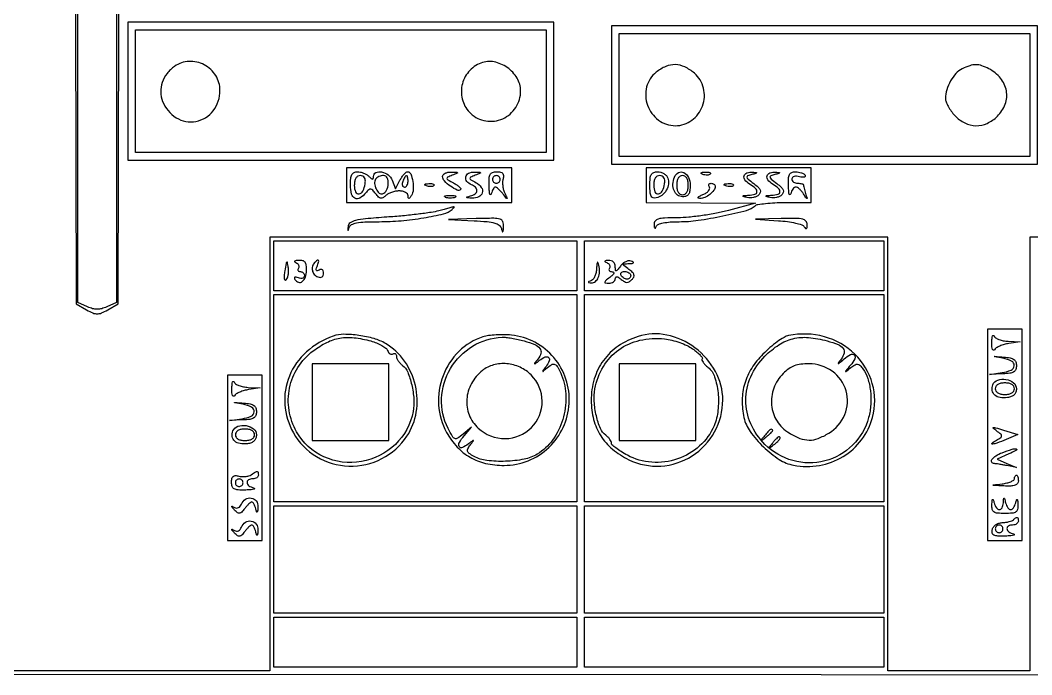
# Model space of a CAD drawing. Extents: x 4 to 1603, y 7 to 792.
# Drawn here: x 1128 to 1391.5, y 7 to 177.5 of the extents above; entities that cross this region are included whole.
import ezdxf

# ---------------------------------------------------------------- set-up
doc = ezdxf.new("R2010")
doc.units = 0

msp = doc.modelspace()

# ---------------------------------------------------------------- linework, layer by layer
for points in [[(4.463028, 790.750623, 0.090794), (4.267848, 789.688086, 0.000004), (4.202933, 675.011121, 0.000189), (4.180203, 548.51456, 0.000114), (4.244173, 398.5), (4.5, 7.5), (803.751263, 7.249377), (1603.002525, 6.998755), (1602.751263, 399.249377), (1602.5, 791.5), (803.718854, 791.750623, 0.000059), (387.797189, 791.831666, 0.000332), (164.795027, 791.700628, 0.000012), (5.544081, 791.497643, 0.311183)], [(1143.030811, 327.057571, 0.121317), (1142.514432, 325.034778, 0.00038), (1142.308728, 298.413802, 0.001734), (1142.189141, 264.237823, 0.000582), (1142.245627, 214.345878), (1142.5, 103.576614), (1145.25, 102.038307, 0.026048), (1146.895539, 101.227252, 0.101813), (1148, 101, 0.101813), (1149.104461, 101.227252, 0.026048), (1150.75, 102.038307), (1153.5, 103.576614), (1153.754373, 214.345878, 0.000582), (1153.810859, 264.237823, 0.001734), (1153.691272, 298.413802, 0.00038), (1153.485568, 325.034778, 0.121317), (1152.969189, 327.057571, 0.088697), (1152.256859, 327.959786, 0.088456), (1151.2754, 328.560289, 0.066032), (1149.907981, 328.89602, 0.027228), (1148, 329, 0.027228), (1146.092019, 328.89602, 0.066032), (1144.7246, 328.560289, 0.088456), (1143.743141, 327.959786, 0.088697)], [(1152.393011, 326.418213, -0.090413), (1152.641898, 325.096104, -0.000079), (1152.821697, 292.859428, -0.00084), (1152.956304, 256.853061, -0.000515), (1153, 214.396774), (1153, 103.957122), (1150.5, 102.818046, -0.039924), (1149.172875, 102.337032, -0.067079), (1148, 102.17897, -0.067079), (1146.827125, 102.337032, -0.039924), (1145.5, 102.818046), (1143, 103.957122), (1143, 214.396774, -0.000515), (1143.043696, 256.853061, -0.00084), (1143.178303, 292.859428, -0.000079), (1143.358102, 325.096104, -0.090413), (1143.606989, 326.418213, -0.134399), (1144.114298, 327.108757, -0.081273), (1145.006893, 327.60547, -0.058654), (1146.295495, 327.905072, -0.027825), (1148, 328, -0.027825), (1149.704505, 327.905072, -0.058654), (1150.993107, 327.60547, -0.081273), (1151.885702, 327.108757, -0.134399)], [(1168.186882, 165.451178, 0.071237), (1166.205607, 163.557844, 0.084185), (1164.969189, 161.283173, 0.087789), (1164.583025, 158.808243, 0.085954), (1165.064065, 156.331495, 0.164701), (1168.577235, 152.073042, 0.187569), (1173.749226, 151.112093, 0.186345), (1178.236692, 153.898003, 0.16311), (1180, 159.159464, 0.139202), (1178.897059, 163.044366, 0.132812), (1175.902198, 165.853827, 0.134649), (1171.934156, 166.748249, 0.144617)], [(1248, 166.31136, 0.127227), (1244.777646, 164.022546, 0.125263), (1243.045881, 160.445513, 0.126091), (1243.24046, 156.494635, 0.129858), (1245.314451, 153.174314, 0.150156), (1249.263998, 151.236643, 0.146486), (1253.663421, 151.824719, 0.1442), (1257.064339, 154.74916, 0.144534), (1258.333333, 159.047415, 0.13535), (1257.414665, 162.378924, 0.105376), (1254.848069, 165.144451, 0.106174), (1251.395131, 166.609035, 0.139419)], [(1293.634859, 163.92742, 0.166468), (1291.150555, 160.088582, 0.148443), (1291.390107, 155.32779, 0.146707), (1294.244856, 151.464157, 0.162179), (1298.640137, 150, 0.159739), (1302.932346, 151.407173, 0.148108), (1305.716207, 155.121971, 0.147193), (1305.980591, 159.775658, 0.157507), (1303.610903, 163.658264, 0.065326), (1301.111232, 165.295608, 0.106009), (1298.653252, 165.892437, 0.10681), (1296.179845, 165.427417, 0.067067)], [(1373.364082, 164.83041, 0.09575), (1371.74584, 163.620891, 0.056096), (1370.323881, 161.653956, 0.05465), (1369.333956, 159.342817, 0.074008), (1369, 157.09897, 0.094202), (1369.166393, 156.223636, 0.031931), (1369.720349, 155.04556, 0.030434), (1370.51377, 153.791851, 0.030592), (1371.452251, 152.646023, 0.090552), (1374.033145, 150.713277, 0.111687), (1376.946328, 150.001263, 0.111461), (1379.886853, 150.611885, 0.089902), (1382.545455, 152.454545, 0.108118), (1384.577013, 155.624061, 0.133985), (1384.884655, 159.102315, 0.12942), (1383.376289, 162.343428, 0.097413), (1380.315741, 164.836657, 0.041546), (1378.495458, 165.61991, 0.081228), (1376.941042, 165.872676, 0.077564), (1375.340126, 165.621351, 0.035114)], [(1218.8, 136.8, 0.018208), (1219.421376, 136.222304, 0.180052), (1219.75, 136.1, 0.354955), (1219.943785, 136.257401, 0.051663), (1220, 136.8, -0.291837), (1220.634047, 137.793785, -0.16126), (1222.119896, 137.965755, -0.11127), (1223.847946, 137.181236, -0.143138), (1224.883072, 135.787049), (1225.701696, 133.574097), (1226.886032, 135.787049, -0.027686), (1227.40168, 136.63425, -0.035221), (1227.971639, 137.349946, -0.037912), (1228.514703, 137.857968, -0.170701), (1228.918607, 138, -0.31458), (1229.717002, 137.442512, -0.050033), (1230.219158, 135.489747, -0.049667), (1230.33405, 133.301803, -0.130318), (1229.864283, 131.814646, -0.014819), (1229.434473, 131.179296, -0.221097), (1229.206593, 131.051472, -0.398344), (1229.056536, 131.173354, -0.029567), (1229.015313, 131.75, 0.17702), (1228.834268, 132.227133, 0.09092), (1228.328873, 132.632812, 0.071603), (1227.581104, 132.907535, 0.052328), (1226.7, 133, 0.047152), (1225.726403, 132.907982, 0.037159), (1224.70335, 132.632812, 0.038314), (1223.78403, 132.229279, 0.072201), (1223.132679, 131.75, -0.058011), (1222.430439, 131.202026, -0.187959), (1221.858632, 131.100836, -0.151433), (1221.287634, 131.410562, -0.034246), (1220.564328, 132.26109, 0.024902), (1219.783658, 133.214589, 0.186469), (1219.271182, 133.472487, 0.21358), (1218.75957, 133.301065, 0.033495), (1218.009204, 132.51109, -0.078183), (1216.467178, 131.153097, -0.262408), (1215.171538, 131.084711, -0.220939), (1214.277886, 132.200282, -0.060198), (1214, 134.5, -0.023397), (1214.081861, 136.248471, -0.09565), (1214.378571, 137.263889, -0.163899), (1214.934291, 137.803698, -0.111956), (1215.8, 138, -0.056383), (1216.577103, 137.91209, -0.038823), (1217.42375, 137.6475, -0.039117), (1218.209158, 137.259641, -0.062206)], [(1240.522304, 137.086758, 0.015245), (1239.307484, 136.568917, 0.337718), (1239.13883, 136.249638, 0.224034), (1239.384144, 135.895784, 0.008105), (1240.857951, 135.076023, -0.023884), (1241.710095, 134.566199, -0.042697), (1242.34832, 134.058212, -0.059057), (1242.711549, 133.622762, -0.35448), (1242.683025, 133.349692, -0.319254), (1241.778176, 133.19684, -0.044027), (1240.043587, 134.233549, -0.044178), (1238.455503, 135.612416, -0.194265), (1238, 136.740547, -0.17647), (1238.173024, 137.215514, -0.096777), (1238.660938, 137.609389, -0.075443), (1239.389188, 137.863399, -0.05411), (1240.25, 137.929715, -0.003187), (1241.71541, 137.874586, -0.313276), (1241.872177, 137.755123, -0.39234), (1241.798446, 137.596587, -0.003813)], [(1246.522304, 137.086758, 0.012879), (1245.27828, 136.563409, 0.324684), (1245.105183, 136.26034, 0.238952), (1245.322431, 135.927346, 0.008057), (1246.735066, 135.141788, -0.118043), (1248.089132, 133.938774, -0.222122), (1248.334603, 132.527869, -0.22448), (1247.410788, 131.445498, -0.119744), (1245.643011, 131.116001, -0.004734), (1244.490571, 131.189333, -0.228049), (1244.294969, 131.301702, -0.509086), (1244.342743, 131.436391, -0.008138), (1245.25, 131.689326, 0.089423), (1246.464529, 132.252199, 0.222011), (1246.941151, 133.081734, 0.231325), (1246.603376, 133.952386, 0.0952), (1245.5, 134.638374, -0.13113), (1244.314096, 135.497923, -0.230688), (1244.044741, 136.651428, -0.222982), (1244.788779, 137.604528, -0.125759), (1246.25, 137.929715, -0.003187), (1247.71541, 137.874586, -0.313276), (1247.872177, 137.755123, -0.39234), (1247.798446, 137.596587, -0.003813)], [(1253.747393, 136.142033, 0.058653), (1253.62894, 135.292909, 0.035123), (1253.678681, 134.274059, 0.034757), (1253.873554, 133.252452, 0.050213), (1254.195763, 132.392033, -0.001298), (1254.815963, 131.127742, -0.465501), (1254.778288, 131.042895, -0.299687), (1254.662808, 131.078713, -0.001057), (1253.704758, 132.25, 0.018028), (1253.117557, 132.920143, 0.023584), (1252.53179, 133.485938, 0.022235), (1252.013984, 133.901623, 0.159321), (1251.713082, 134, 0.218244), (1251.464566, 133.886101, 0.045526), (1251.1787, 133.485938, 0.040002), (1250.905854, 132.920178, 0.028454), (1250.689326, 132.25, -0.225051), (1250.508506, 132.034597, -0.459031), (1250.332266, 132.115625, -0.050275), (1250.189408, 132.906485, -0.01183), (1250.116001, 134.25, -0.018291), (1250.127625, 136.305626, -0.112434), (1250.404386, 137.32078, -0.195691), (1251.015114, 137.829174, -0.07708), (1252.116631, 138, -0.048202), (1253.105214, 137.904474, -0.165941), (1253.656078, 137.587939, -0.18436), (1253.865008, 137.025611, -0.061801)], [(1291, 134.5), (1291, 130), (1305.25, 129.909733), (1319.5, 129.819467), (1312.5, 127.932571, -0.018074), (1309.364629, 127.207853, -0.011966), (1305.720313, 126.593243, -0.012051), (1302.146113, 126.165731, -0.022827), (1299.25, 126.022838, 0.008568), (1295.801361, 125.951131, 0.06053), (1294.148987, 125.686443, 0.162204), (1293.356417, 125.142637, 0.174982), (1293.078947, 124.25, 0.021021), (1293.137165, 123.583427, 0.185333), (1293.275306, 123.327933, 0.449116), (1293.45138, 123.351958, 0.051902), (1293.662281, 123.75, -0.204318), (1294.195737, 124.282159, -0.043664), (1295.47649, 124.669688, -0.034655), (1297.29291, 124.9206, -0.016998), (1299.627818, 125, 0.035933), (1304.547278, 125.354004, 0.01553), (1311.019539, 126.496552, 0.011174), (1317.215579, 127.935129, 0.122239), (1319.45, 129.137736, -0.14469), (1320.152082, 129.476566, -0.012863), (1322.118438, 129.74671, -0.015945), (1324.526194, 129.937116, -0.011758), (1327.2, 130), (1334, 130), (1334, 134.5), (1334, 139), (1312.5, 139), (1291, 139)], [(1296.690532, 136.364077, -0.129123), (1296.861413, 134.810948, -0.096284), (1296.285441, 133.178638, -0.094373), (1295.125498, 131.854469, -0.117764), (1293.642817, 131.176676, -0.128787), (1292.853539, 131.225545, -0.198749), (1292.342315, 131.6653, -0.09759), (1292.070776, 132.633405, -0.019726), (1292, 134.426676, -0.021503), (1292.081019, 136.309711, -0.10815), (1292.392122, 137.310235, -0.180047), (1293.003766, 137.822906, -0.085537), (1294.031385, 138, -0.073827), (1294.854875, 137.877742, -0.064276), (1295.650456, 137.519448, -0.066864), (1296.298983, 136.989565, -0.096752)], [(1302.5, 134.486305, -0.031034), (1302.407535, 132.997993, -0.116231), (1302.083715, 132.125862, -0.165281), (1301.478851, 131.660044, -0.082349), (1300.513695, 131.5, -0.160395), (1299.202722, 131.931653, -0.137362), (1298.306089, 133.083099, -0.109977), (1298.018262, 134.764596, -0.079382), (1298.412402, 136.63232, -0.18187), (1299.45519, 137.806466, -0.246897), (1300.848062, 137.807387, -0.167283), (1302.062021, 136.519473, -0.106487)], [(1307.729167, 137.395833, -0.126455), (1307.402231, 137.202593, -0.060344), (1306.916927, 137.123424, -0.05415), (1306.359369, 137.160852, -0.051402), (1305.8125, 137.316886, -0.054073), (1305.395823, 137.538436, -0.470617), (1305.37858, 137.720685, -0.168741), (1305.670344, 137.862007, -0.018894), (1306.416667, 137.921053, -0.028489), (1307.112848, 137.910055, -0.077125), (1307.592839, 137.799335, -0.208169), (1307.77538, 137.614691, -0.296942)], [(1318.567956, 137.275616, 0.028482), (1317.474841, 136.92969, 0.370349), (1317.286225, 136.582774, 0.171647), (1317.576302, 136.111096, 0.008095), (1319.067956, 134.945609, -0.025797), (1320.200982, 133.993886, -0.103665), (1320.719241, 133.258609, -0.18138), (1320.750826, 132.608193, -0.118886), (1320.35622, 131.960212, -0.087253), (1319.781787, 131.556095, -0.054876), (1319.00316, 131.289945, -0.053065), (1318.151107, 131.192652, -0.064988), (1317.35622, 131.290218, -0.006188), (1316.334524, 131.566722, -0.507872), (1316.285681, 131.698775, -0.233825), (1316.475171, 131.808739, -0.003728), (1317.75, 131.883999, 0.052637), (1319.387481, 132.142693, 0.319345), (1319.9042, 132.767855, 0.239417), (1319.537689, 133.64083, 0.036283), (1317.961197, 134.79216, -0.086908), (1316.771336, 135.86048, -0.237686), (1316.554109, 136.937197, -0.253785), (1317.285932, 137.699945, -0.094657), (1318.809017, 137.883999, -0.007873), (1319.701117, 137.808671, -0.497962), (1319.771914, 137.69236, -0.235501), (1319.61711, 137.553553, -0.004714)], [(1324.567956, 137.275616, 0.028482), (1323.474841, 136.92969, 0.370349), (1323.286225, 136.582774, 0.171647), (1323.576302, 136.111096, 0.008095), (1325.067956, 134.945609, -0.025797), (1326.200982, 133.993886, -0.103665), (1326.719241, 133.258609, -0.18138), (1326.750826, 132.608193, -0.118886), (1326.35622, 131.960212, -0.087253), (1325.781787, 131.556095, -0.054876), (1325.00316, 131.289945, -0.053065), (1324.151107, 131.192652, -0.064988), (1323.35622, 131.290218, -0.006188), (1322.334524, 131.566722, -0.507872), (1322.285681, 131.698775, -0.233825), (1322.475171, 131.808739, -0.003728), (1323.75, 131.883999, 0.052637), (1325.387481, 132.142693, 0.319345), (1325.9042, 132.767855, 0.239417), (1325.537689, 133.64083, 0.036283), (1323.961197, 134.79216, -0.086908), (1322.771336, 135.86048, -0.237686), (1322.554109, 136.937197, -0.253785), (1323.285932, 137.699945, -0.094657), (1324.809017, 137.883999, -0.007873), (1325.701117, 137.808671, -0.497962), (1325.771914, 137.69236, -0.235501), (1325.61711, 137.553553, -0.004714)], [(1332.442363, 137.093259, -0.236417), (1332.46851, 136.80112, -0.238295), (1332.250238, 136.606613, -0.095442), (1331.733252, 136.570513, -0.033809), (1331.00138, 136.70989, 0.049732), (1330.226056, 136.832146, 0.086512), (1329.580908, 136.757246, 0.126766), (1329.158852, 136.504046, 0.197055), (1329, 136.116631, 0.133328), (1329.115603, 135.69081, 0.100509), (1329.440625, 135.32801, 0.087528), (1329.926814, 135.083904, 0.072803), (1330.5, 135, -0.026361), (1331.074781, 134.969675, -0.041645), (1331.559375, 134.87715, -0.050709), (1331.901459, 134.743194, -0.281131), (1332, 134.581787, 0.056474), (1332.029061, 134.325314, 0.006189), (1332.169055, 133.748337, 0.007503), (1332.355126, 133.063826, 0.005997), (1332.575505, 132.331787, -0.001881), (1332.950484, 131.122366, -0.458615), (1332.896274, 131.036492, -0.293301), (1332.77613, 131.090563, -0.001472), (1332.025815, 132.25, 0.032659), (1331.530571, 132.919752, 0.037643), (1330.973531, 133.485938, 0.040947), (1330.437234, 133.882277, 0.139544), (1330.023634, 134, 0.166414), (1329.654454, 133.873627, 0.06503), (1329.269924, 133.485938, 0.05489), (1328.929098, 132.919615, 0.044148), (1328.689326, 132.25, -0.225051), (1328.508506, 132.034597, -0.459031), (1328.332266, 132.115625, -0.050275), (1328.189408, 132.906485, -0.01183), (1328.116001, 134.25, -0.018866), (1328.129551, 136.241225, -0.102453), (1328.393878, 137.281938, -0.1867), (1328.964834, 137.812482, -0.09518), (1329.940983, 138, -0.042704), (1330.725046, 137.932913, -0.044292), (1331.476419, 137.733645, -0.048436), (1332.089972, 137.441371, -0.119531)], [(1215, 134.416667, 0.099758), (1215.334996, 132.754328, 0.341983), (1216.233119, 132.247168, 0.246964), (1217.245613, 132.984177, 0.077969), (1217.819551, 134.828328, 0.049589), (1217.864321, 135.780163, 0.118091), (1217.665008, 136.454992, 0.155126), (1217.227121, 136.855398, 0.108654), (1216.569551, 137, 0.129929), (1215.900993, 136.823287, 0.12769), (1215.401892, 136.338523, 0.093042), (1215.097716, 135.531429, 0.043744)], [(1220.555773, 136.090242, 0.161174), (1220.27938, 134.930582, 0.090259), (1220.663919, 133.51729, 0.103579), (1221.465489, 132.467479, 0.26335), (1222.373207, 132.286064, 0.202284), (1223.392491, 133.174521, 0.100478), (1223.831782, 134.863859, 0.118987), (1223.547171, 136.403925, 0.296016), (1222.628568, 137, 0.054298), (1222.009061, 136.932525, 0.049192), (1221.396589, 136.732759, 0.052348), (1220.880987, 136.438783, 0.098929)], [(1227.638374, 135.5, 0.055937), (1227.488865, 134.925634, 0.100118), (1227.516384, 134.440625, 0.147206), (1227.710807, 134.122486, 0.184534), (1228.031385, 134, 0.152681), (1228.400789, 134.115494, 0.098158), (1228.715469, 134.440625, 0.08088), (1228.92777, 134.926468, 0.062722), (1229, 135.5, 0.024748), (1228.971531, 136.074824, 0.039339), (1228.884553, 136.559375, 0.046727), (1228.758929, 136.903916, 0.289661), (1228.606989, 137, 0.222225), (1228.420671, 136.912889, 0.030693), (1228.160341, 136.559375, 0.030395), (1227.887494, 136.074558, 0.02136)], [(1235.729167, 134.395833, -0.126455), (1235.402231, 134.202593, -0.060344), (1234.916927, 134.123424, -0.05415), (1234.359369, 134.160852, -0.051402), (1233.8125, 134.316886, -0.054073), (1233.395823, 134.538436, -0.470617), (1233.37858, 134.720685, -0.168741), (1233.670344, 134.862007, -0.018894), (1234.416667, 134.921053, -0.028489), (1235.112848, 134.910055, -0.077125), (1235.592839, 134.799335, -0.208169), (1235.77538, 134.614691, -0.296942)], [(1251, 136, 0.099038), (1251.076342, 135.618362, 0.097945), (1251.29375, 135.29375, 0.097945), (1251.618362, 135.076342, 0.099038), (1252, 135, 0.099038), (1252.381638, 135.076342, 0.097945), (1252.70625, 135.29375, 0.097945), (1252.923658, 135.618362, 0.099038), (1253, 136, 0.099038), (1252.923658, 136.381638, 0.097945), (1252.70625, 136.70625, 0.097945), (1252.381638, 136.923658, 0.099038), (1252, 137, 0.099038), (1251.618362, 136.923658, 0.097945), (1251.29375, 136.70625, 0.097945), (1251.076342, 136.381638, 0.099038)], [(1293, 134.416667, 0.099758), (1293.334996, 132.754328, 0.341983), (1294.233119, 132.247168, 0.246964), (1295.245613, 132.984177, 0.077969), (1295.819551, 134.828328, 0.049589), (1295.864321, 135.780163, 0.118091), (1295.665008, 136.454992, 0.155126), (1295.227121, 136.855398, 0.108654), (1294.569551, 137, 0.129929), (1293.900993, 136.823287, 0.12769), (1293.401892, 136.338523, 0.093042), (1293.097716, 135.531429, 0.043744)], [(1299, 134.5, 0.04716), (1299.09863, 133.456621, 0.088208), (1299.4, 132.666667, 0.118484), (1299.88002, 132.177821, 0.140575), (1300.5, 132, 0.140575), (1301.11998, 132.177821, 0.118484), (1301.6, 132.666667, 0.088208), (1301.90137, 133.456621, 0.04716), (1302, 134.5, 0.04716), (1301.90137, 135.543379, 0.088208), (1301.6, 136.333333, 0.118484), (1301.11998, 136.822179, 0.140575), (1300.5, 137, 0.140575), (1299.88002, 136.822179, 0.118484), (1299.4, 136.333333, 0.088208), (1299.09863, 135.543379, 0.04716)], [(1309, 134.2, -0.159098), (1308.661773, 133.163953, -0.067245), (1307.636131, 132.096423, -0.065209), (1306.307914, 131.298649, -0.113363), (1305.05, 131.063386, -0.094435), (1304.62136, 131.16338, -0.48613), (1304.569932, 131.36621, -0.115893), (1304.940237, 131.667737, -0.017802), (1305.814245, 132.054928, 0.045328), (1306.654906, 132.484089, 0.072727), (1307.265597, 133.006672, 0.103478), (1307.562188, 133.534961, 0.218093), (1307.505228, 133.991541, -0.081702), (1307.346577, 134.376917, -0.16019), (1307.376135, 134.703765, -0.182947), (1307.586594, 134.920911, -0.110229), (1307.940983, 135, -0.073931), (1308.345633, 134.939839, -0.08817), (1308.688914, 134.765, -0.100614), (1308.918396, 134.50508, -0.131432)], [(1313.729167, 134.395833, -0.126455), (1313.402231, 134.202593, -0.060344), (1312.916927, 134.123424, -0.05415), (1312.359369, 134.160852, -0.051402), (1311.8125, 134.316886, -0.054073), (1311.395823, 134.538436, -0.470617), (1311.37858, 134.720685, -0.168741), (1311.670344, 134.862007, -0.018894), (1312.416667, 134.921053, -0.028489), (1313.112848, 134.910055, -0.077125), (1313.592839, 134.799335, -0.208169), (1313.77538, 134.614691, -0.296942)], [(1241.25, 131.337719, -0.057986), (1240.679992, 131.181385, -0.037979), (1240, 131.12966, -0.037979), (1239.320008, 131.181385, -0.057986), (1238.75, 131.337719, -0.174857), (1238.540618, 131.525001, -0.447206), (1238.601562, 131.693942, -0.078554), (1239.10856, 131.810911, -0.017491), (1240, 131.842105, -0.017491), (1240.89144, 131.810911, -0.078554), (1241.398438, 131.693942, -0.447206), (1241.459382, 131.525001, -0.174857)], [(1237, 127.831819, -0.030222), (1235.033737, 127.416434, -0.006557), (1231.593698, 126.950398, -0.006815), (1227.591615, 126.516845, -0.006475), (1223.510461, 126.18418, 0.005229), (1217.953482, 125.745152, 0.037002), (1215.283813, 125.30536, 0.094375), (1213.912413, 124.68397, 0.220404), (1213.36225, 123.730397, 0.004158), (1213.292987, 122.878354, 0.247214), (1213.353043, 122.740896, 0.520722), (1213.4447, 122.767849, 0.005935), (1213.675112, 123.480397, -0.197632), (1214.289456, 124.223063, -0.074528), (1215.584895, 124.682278, -0.038997), (1217.77669, 124.933074, -0.008994), (1221.497034, 125, 0.022173), (1227.181962, 125.252224, 0.019232), (1233.101288, 126.008866, 0.016126), (1238.263916, 127.043806, 0.122977), (1240.45, 128.167549, 0.016043), (1240.785862, 128.48146, 0.046684), (1240.98875, 128.725399, 0.183916), (1241.018714, 128.849608, 0.442803), (1240.95, 128.897639, 0.009525), (1240.641086, 128.821153, 0.000447), (1239.604063, 128.54233, 0.000737), (1238.373532, 128.208351, 0.00053)], [(1246.18519, 125.259927, -0.010443), (1249.616727, 125.009165, -0.046664), (1251.596711, 124.634343, -0.091478), (1252.744321, 124.061751, -0.168639), (1253.319189, 123.205787, 0.015256), (1253.544508, 122.444585, 0.552594), (1253.691593, 122.408149, 0.183267), (1253.813151, 122.66538, 0.006859), (1253.883999, 123.75, 0.10842), (1253.674922, 125.009601, 0.231497), (1252.961314, 125.655107, 0.07179), (1251.327294, 125.880411, 0.005174), (1246.75, 125.80414), (1239.5, 125.608279)], [(1325.475993, 125.254269, -0.017752), (1327.82006, 125.026344, -0.023835), (1329.919404, 124.64413, -0.022193), (1331.585217, 124.17928, -0.173712), (1332.21068, 123.693353, 0.045709), (1332.552618, 123.250636, 0.377905), (1332.785646, 123.227455, 0.214847), (1332.943609, 123.500765, 0.023015), (1332.984687, 124.25, 0.180543), (1332.659989, 125.143707, 0.160692), (1331.811934, 125.659475, 0.0567), (1330.051536, 125.861878, 0.0073), (1326.25, 125.810916), (1319.5, 125.621831)], [(1196.881162, 112.218582, 0.01715), (1196.71055, 110.9135, 0.063014), (1196.735621, 110.082665, 0.246244), (1196.944935, 109.800895, 0.318785), (1197.253246, 109.853246, 0.112154), (1197.579167, 110.370767, 0.043618), (1197.790931, 111.195048, 0.040388), (1197.871906, 112.161929, 0.039733), (1197.797245, 113.134665, 0.009743), (1197.570202, 114.414946, 0.599836), (1197.39376, 114.468599, 0.152988), (1197.209184, 114.115594, 0.003467)], [(1199.756231, 114.335642, -0.07888), (1200.193455, 114.073164, -0.105417), (1200.477402, 113.709292, -0.121773), (1200.564193, 113.302558, -0.131107), (1200.447214, 112.91459, 0.092807), (1200.312451, 112.565579, 0.171257), (1200.359094, 112.268661, 0.174358), (1200.580506, 112.070312, 0.096615), (1200.940983, 112, -0.103658), (1201.345077, 111.915315, -0.098917), (1201.688914, 111.674822, -0.096792), (1201.91933, 111.315556, -0.094603), (1202, 110.893011, -0.164546), (1201.874153, 110.520959, -0.151163), (1201.544118, 110.286139, -0.10915), (1201.041968, 110.235294, -0.062551), (1200.448062, 110.381557, 0.034302), (1199.844153, 110.566933, 0.17307), (1199.499031, 110.527595, 0.338366), (1199.392352, 110.313362, 0.09101), (1199.539703, 109.935759, 0.180192), (1200.4501, 109.228226, 0.249286), (1201.447914, 109.414448, 0.146618), (1202.250606, 110.571495, 0.074621), (1202.546466, 112.333192, 0.036716), (1202.472524, 113.652741, 0.13292), (1202.152781, 114.422559, 0.169605), (1201.541866, 114.820045, 0.069957), (1200.546466, 114.921053, 0.022824), (1199.826208, 114.860265, 0.127625), (1199.470167, 114.716523, 0.458183), (1199.456633, 114.533793, 0.100896)], [(1204.666667, 114.333333, 0.125587), (1204.100089, 113.378491, 0.127557), (1204.064845, 112.274834, 0.125996), (1204.571762, 111.283028, 0.12089), (1205.5, 110.638374, 0.076235), (1206.122482, 110.50294, 0.158198), (1206.598721, 110.625426, 0.166538), (1206.896641, 110.997464, 0.086507), (1207, 111.590402, 0.07023), (1206.919676, 112.159447, 0.173694), (1206.676868, 112.496402, 0.198571), (1206.301541, 112.57655, 0.093248), (1205.830061, 112.394972, -0.059284), (1205.347692, 112.170736, -0.357523), (1205.108364, 112.263564, -0.196415), (1205.063986, 112.613414, -0.026179), (1205.298676, 113.335955, 0.015128), (1205.701943, 114.490075, 0.221182), (1205.647688, 114.906835, 0.445231), (1205.364752, 114.954886, 0.028973)], [(1278.116001, 112.833333, -0.042618), (1277.979179, 111.775754, -0.048264), (1277.666888, 110.801837, -0.054442), (1277.238019, 110.044969, -0.141678), (1276.75, 109.662281, 0.01027), (1276.10877, 109.388093, 0.30932), (1276.02218, 109.245655, 0.36718), (1276.126789, 109.135049, 0.011982), (1276.781385, 109.078947, 0.191163), (1277.810923, 109.41583, 0.121215), (1278.570024, 110.444936, 0.092435), (1278.896709, 111.9781, 0.069895), (1278.700575, 113.691587, 0.02767), (1278.482625, 114.374668, 0.606064), (1278.31915, 114.393862, 0.13111), (1278.187087, 114.017184, 0.008251)], [(1280.756231, 114.335642, -0.07888), (1281.193455, 114.073164, -0.105417), (1281.477402, 113.709292, -0.121773), (1281.564193, 113.302558, -0.131107), (1281.447214, 112.91459, 0.124682), (1281.336742, 112.564288, 0.182871), (1281.432531, 112.259319, 0.146798), (1281.732355, 112.048335, 0.074486), (1282.190983, 111.968197, -0.16643), (1282.55625, 111.833152, -0.332959), (1282.626641, 111.550415, -0.107438), (1282.301895, 111.088611, -0.02408), (1281.55887, 110.468197, 0.008124), (1280.448509, 109.599645, 0.182507), (1280.24613, 109.254001, 0.434721), (1280.405647, 109.044815, 0.024793), (1281.30887, 109, 0.064553), (1281.955408, 109.083821, 0.082212), (1282.503231, 109.329718, 0.098799), (1282.869716, 109.694393, 0.148813), (1283, 110.122445, -0.134457), (1283.108568, 110.518874, -0.292437), (1283.378638, 110.6551, -0.12283), (1283.842648, 110.48768, -0.025509), (1284.542382, 109.964826, 0.039577), (1285.374288, 109.378908, 0.129328), (1286.016422, 109.196156, 0.147278), (1286.61496, 109.363361, 0.056975), (1287.292382, 109.909702, 0.073847), (1287.786632, 110.586367, 0.190434), (1287.850165, 111.177514, 0.135658), (1287.484132, 111.789581, 0.031596), (1286.55887, 112.567321, -0.004553), (1285.254492, 113.54851, -0.23329), (1285.117741, 113.825652, -0.392205), (1285.283689, 114.004667, -0.008769), (1286.55887, 114.078947, 0.013232), (1287.42171, 114.13694, 0.19888), (1287.682568, 114.27481, 0.472903), (1287.647561, 114.455352, 0.029821), (1287.0872, 114.716547, 0.129059), (1286.447233, 114.79362, 0.07409), (1285.696607, 114.573907, 0.065806), (1284.953858, 114.104003, 0.061055), (1284.3372, 113.44647, -0.007087), (1283.517128, 112.357685, -0.204933), (1283.21802, 112.191626, -0.423974), (1283.033357, 112.346996, -0.017334), (1283, 113.30887, 0.097302), (1282.870443, 113.968316, 0.110036), (1282.502968, 114.497266, 0.107801), (1281.938794, 114.827566, 0.090235), (1281.25, 114.921053, 0.020483), (1280.576253, 114.862938, 0.187944), (1280.323011, 114.725065, 0.449603), (1280.348598, 114.549057, 0.04958)], [(1287, 111, -0.092995), (1286.928382, 110.618268, -0.096318), (1286.723586, 110.29375, -0.099231), (1286.418051, 110.076556, -0.105429), (1286.059017, 110, -0.089642), (1285.653442, 110.073302, -0.053229), (1285.2129, 110.29375, -0.051032), (1284.806203, 110.617485, -0.06081), (1284.5, 111, -0.139169), (1284.392057, 111.379648, -0.191142), (1284.521475, 111.70625, -0.138808), (1284.889346, 111.926733, -0.066118), (1285.440983, 112, -0.062283), (1286.037096, 111.925455, -0.080552), (1286.542039, 111.70625, -0.097988), (1286.879982, 111.381379, -0.153634)], [(1209.5, 95.201101, 0.098495), (1202.544279, 91.092647, 0.112866), (1198.090939, 84.803439, 0.11655), (1196.896602, 77.369696, 0.110264), (1199.109107, 70.019659, 0.131104), (1205.171766, 63.801722, 0.127556), (1213.590402, 61.348252, 0.12676), (1222.181277, 63.290437, 0.128622), (1228.708841, 69.136216, 0.106888), (1231.150697, 75.401431, 0.096987), (1230.909456, 82.351025, 0.096834), (1228.06315, 88.705322, 0.106154), (1223.105168, 93.278804, 0.065122), (1220.149906, 94.540495, 0.033283), (1216.195553, 95.370544, 0.033082), (1212.275879, 95.662012, 0.086527)], [(1248.5, 94.987402, 0.120126), (1242.247279, 91.230138, 0.107343), (1238.110482, 84.870909, 0.105849), (1236.949632, 77.290602, 0.113757), (1239.055998, 70.114154, 0.058172), (1241.821634, 66.307011, 0.076424), (1245.173735, 63.630589, 0.075458), (1249.209928, 62.062306, 0.055048), (1254, 61.533333, 0.192531), (1265.669154, 66.199656, 0.190389), (1270.97295, 77.652065, 0.191559), (1267.00455, 89.583183, 0.193903), (1255.95026, 95.452634, 0.023628), (1254.02667, 95.563965, 0.018234), (1251.926014, 95.509546, 0.018568), (1249.963827, 95.313669, 0.04136)], [(1259.213867, 93.957396, -0.028815), (1262.021219, 93.000459, -0.134118), (1263.367948, 91.970761, -0.233573), (1263.607387, 90.742058, -0.099799), (1262.83609, 89.206195, 0.001733), (1261.984639, 88.111086, 0.42479), (1262.001085, 87.999223, 0.331597), (1262.132017, 88.001703, 0.001534), (1263.274166, 88.892501, -0.06044), (1264.73282, 89.776244, -0.307886), (1265.619417, 89.62098, -0.310762), (1265.795058, 88.743146, -0.060895), (1264.940729, 87.274166, 0.001505), (1264.134831, 86.203868, 0.190155), (1264.0915, 86.045182, 0.606101), (1264.166535, 86.015928, 0.002547), (1264.998228, 86.75, -0.046354), (1266.354608, 87.750607, -0.243077), (1267.250481, 87.809855, -0.171272), (1268.024738, 87.088388, -0.022185), (1268.996674, 85.008029, -0.094614), (1270.147118, 79.447972, -0.078762), (1269.292532, 73.463098, -0.080098), (1266.656056, 68.126774, -0.104016), (1262.655744, 64.438992, -0.087515), (1259.218971, 63.134, -0.038381), (1254.362283, 62.589793, -0.038289), (1249.525537, 62.791497, -0.096614), (1246.185433, 63.864551, -0.025795), (1244.95546, 64.62724, -0.160832), (1244.51569, 65.211497, -0.205013), (1244.566538, 65.86099, -0.045366), (1245.185433, 66.819739, 0.001847), (1246.017954, 67.891992, 0.44295), (1245.998405, 68.000999, 0.314444), (1245.862877, 67.994229, 0.001557), (1244.725834, 67.107499, -0.060503), (1243.151055, 66.153672, -0.395267), (1242.352685, 66.426335, -0.258369), (1242.370919, 67.509923, -0.045066), (1243.589464, 69.243869), (1245.5, 71.5), (1243.32209, 69.660253, -0.023759), (1241.905837, 68.574828, -0.248175), (1241.202518, 68.4901, -0.17253), (1240.583304, 69.020532, -0.010882), (1239.417475, 71.159586, -0.131594), (1237.7167, 78.926822, -0.122893), (1240.051122, 86.730284, -0.121908), (1245.800201, 92.56672, -0.128234), (1253.5, 94.90847, -0.038588), (1254.518402, 94.870801, -0.012708), (1256.003448, 94.662247, -0.012572), (1257.645283, 94.346351, -0.01392)], [(1288.913572, 95.09556, 0.070972), (1283.76332, 92.582133, 0.08611), (1279.90214, 88.856607, 0.086357), (1277.529187, 84.057406, 0.071851), (1276.714286, 78.415885, 0.0637), (1277.344353, 73.490362, 0.078018), (1279.192803, 69.239498, 0.077371), (1282.269986, 65.73335, 0.061375), (1286.509227, 62.995533, 0.128729), (1294.85946, 61.348103, 0.12705), (1302.992035, 63.989156, 0.126211), (1308.866376, 70.257632, 0.126127), (1311, 78.581326, 0.126587), (1309.091766, 85.997781, 0.106675), (1303.754246, 92.130075, 0.107824), (1296.416337, 95.470692, 0.131935)], [(1328.139676, 95.32932, 0.083578), (1326.95255, 94.862806, 0.020843), (1325.205768, 93.711147, 0.020716), (1323.290848, 92.206487, 0.019497), (1321.466401, 90.519032, 0.055506), (1318.528351, 86.844656, 0.068306), (1316.711201, 82.853015, 0.068938), (1316.046996, 78.549874, 0.057988), (1316.509512, 73.956691, 0.102876), (1318.129162, 70.34183, 0.045335), (1321.587622, 66.373644, 0.045322), (1325.719146, 63.081985, 0.099504), (1329.450052, 61.575348, 0.089273), (1336.155414, 61.525923, 0.093778), (1342.331368, 63.834459, 0.09537), (1347.158654, 68.197159, 0.095971), (1350.008329, 74.030931, 0.135183), (1349.958038, 82.847282, 0.131797), (1345.410793, 90.493365, 0.126547), (1337.469817, 95.044627, 0.119653)], [(1338.213867, 93.957396, -0.028817), (1341.017896, 93.001578, -0.133533), (1342.366704, 91.972726, -0.232232), (1342.612365, 90.743772, -0.100074), (1341.853323, 89.206195, 0.002652), (1341.043256, 88.14665, 0.640926), (1341.087085, 88.06497, 0.160607), (1341.287133, 88.144903, 0.001315), (1342.598385, 89.252182, -0.051645), (1344.307941, 90.423489, -0.332192), (1345.282257, 90.282257, -0.332192), (1345.423489, 89.307941, -0.051645), (1344.252182, 87.598385, 0.000759), (1343.041704, 86.168151, 0.221134), (1343.002064, 86.022421, 0.565094), (1343.081477, 85.9914, 0.001162), (1344.358213, 86.979486, -0.02847), (1345.446752, 87.730657, -0.163501), (1346.120698, 87.88347, -0.176873), (1346.720289, 87.592883, -0.034517), (1347.506745, 86.659888, -0.081308), (1348.757437, 84.192307, -0.047338), (1349.458396, 80.93948, -0.045013), (1349.556724, 77.387414, -0.050228), (1349.002069, 74.007685, -0.132226), (1344.824779, 66.811684, -0.132813), (1337.606397, 62.699482, -0.131834), (1329.256396, 62.769671, -0.129425), (1321.996051, 67.003949, -0.091814), (1318.290753, 72.39351, -0.105134), (1316.991533, 78.498868, -0.105154), (1318.288684, 84.603756, -0.091881), (1321.992043, 89.992043, -0.052432), (1325.632918, 92.940078, -0.084228), (1329.29129, 94.520578, -0.081556), (1333.351575, 94.833805, -0.046318)], [(1385.333333, 93.850168), (1388.5, 93.700336), (1385.50325, 93.259935, 0.031255), (1384.301997, 93.0059, 0.033488), (1383.170026, 92.608221, 0.035596), (1382.254461, 92.136258, 0.114751), (1381.768563, 91.659767, -0.290788), (1381.501001, 91.534406, -0.279925), (1381.266087, 91.721932, -0.071429), (1381.118468, 92.419258, -0.021805), (1381.09426, 93.5, -0.015875), (1381.151423, 94.578445, -0.057351), (1381.287365, 95.251563, -0.328904), (1381.469571, 95.382033, -0.302003), (1381.662281, 95.25, 0.158211), (1382.073802, 94.758787, 0.048871), (1382.948712, 94.323174, 0.043383), (1384.084243, 93.999613, 0.035914)], [(1219.305279, 93.932156, -0.028704), (1220.8022, 93.422336, -0.033397), (1222.154175, 92.765222, -0.035513), (1223.198903, 92.06544, -0.136643), (1223.660064, 91.443476, 0.06714), (1223.936944, 90.937236, 0.097756), (1224.311122, 90.594658, 0.123092), (1224.720692, 90.467292, 0.153723), (1225.104785, 90.564761, -0.112878), (1225.445575, 90.681021, -0.184213), (1225.737031, 90.60337, -0.158086), (1225.93297, 90.336041, -0.079901), (1226, 89.91926, 0.101393), (1226.110847, 89.378258, 0.04582), (1226.456771, 88.738626, 0.042817), (1226.960053, 88.107175, 0.04526), (1227.554966, 87.583466, -0.140153), (1228.909675, 85.841301, -0.03939), (1229.9502, 82.521153, -0.039792), (1230.496421, 78.791517, -0.062449), (1230.306075, 75.561271, -0.156867), (1225.686191, 66.998949, -0.149163), (1216.846782, 62.523689, -0.150432), (1207.072296, 63.762878, -0.159849), (1199.965915, 70.274436, -0.08766), (1198.012385, 75.847279, -0.090952), (1198.12387, 81.677459, -0.09152), (1200.292599, 87.059434, -0.090103), (1204.248949, 91.346429, -0.046285), (1207.819546, 93.551642, -0.072799), (1211.240267, 94.667866, -0.070258), (1214.924953, 94.77767, -0.040114)], [(1303.14273, 91.898367, -0.018567), (1304.245414, 91.04978, -0.031657), (1305.090706, 90.252258, -0.03478), (1305.628164, 89.589859, -0.364323), (1305.6001, 89.266767, 0.306903), (1305.540334, 88.95574, 0.053435), (1305.849212, 88.406743, 0.042199), (1306.408938, 87.747046, 0.025553), (1307.171404, 87.062289, -0.143743), (1308.87678, 84.594035, -0.054585), (1309.758178, 80.459119, -0.052301), (1309.741817, 75.854102, -0.072054), (1308.712055, 71.853278, -0.111521), (1304.968479, 66.586178, -0.100941), (1299.195761, 63.207178, -0.09976), (1292.500897, 62.335261, -0.106181), (1286.152469, 64.167132, -0.015541), (1284.498415, 65.122045, -0.023602), (1283.130236, 66.061783, -0.020269), (1282.118491, 66.896092, -0.264255), (1281.969059, 67.341066, 0.156809), (1281.920893, 67.746059, 0.04853), (1281.608636, 68.283371, 0.043162), (1281.120116, 68.852081, 0.03588), (1280.511623, 69.367842, -0.137687), (1279.121487, 71.137829, -0.040721), (1278.057872, 74.450014, -0.040794), (1277.502522, 78.180556, -0.062539), (1277.693925, 81.438729, -0.088764), (1279.893026, 87.269514, -0.102875), (1283.899031, 91.632677, -0.100738), (1289.386127, 94.097697, -0.081845), (1295.835155, 94.472789, -0.034332), (1297.712361, 94.143078, -0.024058), (1299.770006, 93.527681, -0.024374), (1301.692771, 92.743032, -0.045677)], [(1387.5, 87.5, -0.090845), (1387.317418, 86.503389, -0.166926), (1386.796185, 85.875934, -0.103924), (1385.795717, 85.522367, -0.023835), (1384, 85.36948), (1380.5, 85.23896), (1383.75, 85.682839, 0.067369), (1386.109003, 86.336407, 0.28201), (1386.92392, 87.487007, 0.300131), (1386.252118, 88.669494, 0.071462), (1384, 89.436642, -0.000236), (1381.832662, 89.844699, -0.565159), (1381.814354, 89.894022, -0.248267), (1381.897138, 89.930071, -0.000194), (1384.25, 89.75, -0.029019), (1385.859797, 89.531684, -0.10355), (1386.8125, 89.129808, -0.152259), (1387.321609, 88.47795, -0.09046)], [(1248.36704, 86.227764, 0.096458), (1245.52011, 82.831588, 0.108417), (1244.305738, 78.752287, 0.112777), (1244.928693, 74.665255, 0.111453), (1247.26531, 71.234061, 0.192632), (1254.276534, 68.511844, 0.196543), (1261.155889, 71.40734, 0.200682), (1263.945333, 78.228953, 0.196851), (1261.076923, 85.076923, 0.089664), (1258.194582, 87.07667, 0.08455), (1254.734671, 87.993373, 0.087448), (1251.269529, 87.701089, 0.10595)], [(1326.748264, 85.475537, 0.107454), (1324.282682, 81.63996, 0.114548), (1323.708462, 77.217582, 0.116866), (1325.139467, 73.06222, 0.115236), (1328.288462, 69.96565, 0.043561), (1331.105666, 68.568194, 0.092668), (1333.486464, 68.113768, 0.093389), (1335.858697, 68.551435, 0.044751), (1338.646906, 69.926344, 0.159507), (1342.764577, 74.747306, 0.169246), (1343.10697, 80.941973, 0.168058), (1339.52105, 86.038868, 0.157454), (1333.447802, 88, 0.031597), (1331.315167, 87.865096, 0.05857), (1329.633864, 87.447675, 0.06313), (1328.179564, 86.678587, 0.043241)], [(1187.333333, 81.850168), (1190.5, 81.700336), (1187.50325, 81.259935, 0.031255), (1186.301997, 81.0059, 0.033488), (1185.170026, 80.608221, 0.035596), (1184.254461, 80.136258, 0.114751), (1183.768563, 79.659767, -0.290788), (1183.501001, 79.534406, -0.279925), (1183.266087, 79.721932, -0.071429), (1183.118468, 80.419258, -0.021805), (1183.09426, 81.5, -0.015875), (1183.151423, 82.578445, -0.057351), (1183.287365, 83.251563, -0.328904), (1183.469571, 83.382033, -0.302003), (1183.662281, 83.25, 0.158211), (1184.073802, 82.758787, 0.048871), (1184.948712, 82.323174, 0.043383), (1186.084243, 81.999613, 0.035914)], [(1387.5, 81.5, -0.083955), (1387.348416, 80.603587, -0.114722), (1386.9125, 79.913635, -0.102736), (1386.174633, 79.436385, -0.057266), (1385.134665, 79.165335, -0.076915), (1383.237024, 79.189956, -0.140221), (1381.849419, 79.851925, -0.174453), (1381.205971, 81.025241, -0.131397), (1381.361532, 82.499754, -0.221522), (1382.620363, 83.716464, -0.124089), (1384.784643, 83.901887, -0.126471), (1386.750003, 83.04053, -0.23049)], [(1382, 81.5, 0.140575), (1382.177821, 80.88002, 0.118484), (1382.666667, 80.4, 0.088208), (1383.456621, 80.09863, 0.04716), (1384.5, 80, 0.04716), (1385.543379, 80.09863, 0.088208), (1386.333333, 80.4, 0.118484), (1386.822179, 80.88002, 0.140575), (1387, 81.5, 0.140575), (1386.822179, 82.11998, 0.118484), (1386.333333, 82.6, 0.088208), (1385.543379, 82.90137, 0.04716), (1384.5, 83, 0.04716), (1383.456621, 82.90137, 0.088208), (1382.666667, 82.6, 0.118484), (1382.177821, 82.11998, 0.140575)], [(1189.5, 75.5, -0.090845), (1189.317418, 74.503389, -0.166926), (1188.796185, 73.875934, -0.103924), (1187.795717, 73.522367, -0.023835), (1186, 73.36948), (1182.5, 73.23896), (1185.75, 73.682839, 0.067369), (1188.109003, 74.336407, 0.28201), (1188.92392, 75.487007, 0.300131), (1188.252118, 76.669494, 0.071462), (1186, 77.436642, -0.000236), (1183.832662, 77.844699, -0.565159), (1183.814354, 77.894022, -0.248267), (1183.897138, 77.930071, -0.000194), (1186.25, 77.75, -0.029019), (1187.859797, 77.531684, -0.10355), (1188.8125, 77.129808, -0.152259), (1189.321609, 76.47795, -0.09046)], [(1189.5, 69.5, -0.083955), (1189.348416, 68.603587, -0.114722), (1188.9125, 67.913635, -0.102736), (1188.174633, 67.436385, -0.057266), (1187.134665, 67.165335, -0.076915), (1185.237024, 67.189956, -0.140221), (1183.849419, 67.851925, -0.174453), (1183.205971, 69.025241, -0.131397), (1183.361532, 70.499754, -0.221522), (1184.620363, 71.716464, -0.124089), (1186.784643, 71.901887, -0.126471), (1188.750003, 71.04053, -0.23049)], [(1384.811063, 68.278511, -0.009419), (1382.41541, 67.32391, -0.074253), (1381.249256, 67.072771, -0.736882), (1381.152171, 67.327164, -0.03464), (1382.319774, 68.119146, 0.017411), (1383.428019, 68.816396, 0.248536), (1383.639548, 69.21566, 0.22375), (1383.438676, 69.642062, 0.01423), (1382.319774, 70.513753, -0.01865), (1381.436567, 71.214452, -0.659368), (1381.494776, 71.400618, -0.097947), (1382.05968, 71.347712, -0.003421), (1384.175873, 70.703526), (1387.851745, 69.557022)], [(1184, 69.5, 0.140575), (1184.177821, 68.88002, 0.118484), (1184.666667, 68.4, 0.088208), (1185.456621, 68.09863, 0.04716), (1186.5, 68, 0.04716), (1187.543379, 68.09863, 0.088208), (1188.333333, 68.4, 0.118484), (1188.822179, 68.88002, 0.140575), (1189, 69.5, 0.140575), (1188.822179, 70.11998, 0.118484), (1188.333333, 70.6, 0.088208), (1187.543379, 70.90137, 0.04716), (1186.5, 71, 0.04716), (1185.456621, 70.90137, 0.088208), (1184.666667, 70.6, 0.118484), (1184.177821, 70.11998, 0.140575)], [(1321.872445, 69.25, 0.001576), (1320.99236, 68.120493, 0.377591), (1321, 68, 0.377591), (1321.120493, 67.99236, 0.001576), (1322.25, 68.872445, 0.012436), (1322.920402, 69.425681, 0.017649), (1323.485938, 69.952641, 0.013803), (1323.91885, 70.410139, 0.184603), (1324, 70.622445, 0.307699), (1323.806605, 70.90695, 0.241985), (1323.426111, 70.869516, 0.065617), (1322.76332, 70.306759, 0.017685)], [(1323.872445, 67.25, 0.001576), (1322.99236, 66.120493, 0.377591), (1323, 66, 0.377591), (1323.120493, 65.99236, 0.001576), (1324.25, 66.872445, 0.017685), (1325.306759, 67.76332, 0.065617), (1325.869516, 68.426111, 0.241985), (1325.90695, 68.806605, 0.307699), (1325.622445, 69, 0.184603), (1325.410139, 68.91885, 0.013803), (1324.952641, 68.485938, 0.017649), (1324.425681, 67.920402, 0.012436)], [(1385.5, 64.497535), (1382.5, 63.157509), (1385, 62.050546), (1387.5, 60.943584), (1385, 61.458137, 0.004901), (1383.987867, 61.656135, 0.005567), (1383.014062, 61.825552, 0.005087), (1382.184394, 61.951744, 0.030651), (1381.75, 61.986345, -0.260913), (1381.098145, 62.367098, -0.293892), (1381.126777, 63.082735, -0.100369), (1382.155117, 64.05827, -0.052249), (1383.75, 64.837719, -0.01018), (1386.391242, 65.741875, -0.126025), (1387.442701, 65.8037, -0.706518), (1387.492443, 65.47149, -0.017292)], [(1190, 59, -0.148195), (1189.884432, 58.618646, -0.098894), (1189.559375, 58.29375, -0.082425), (1189.073457, 58.074694, -0.064853), (1188.5, 58, 0.12015), (1187.408937, 57.733978, 0.309409), (1187.044273, 57.054168, 0.219845), (1187.531001, 56.243246, 0.085659), (1188.75, 55.689326, -0.225051), (1188.965403, 55.508506, -0.459031), (1188.884375, 55.332266, -0.050275), (1188.093515, 55.189408, -0.01183), (1186.75, 55.116001, -0.018291), (1184.694374, 55.127625, -0.112434), (1183.67922, 55.404386, -0.195691), (1183.170826, 56.015114, -0.07708), (1183, 57.116631, -0.048084), (1183.095915, 58.1117, -0.168832), (1183.414795, 58.660087, -0.184349), (1183.984032, 58.864647, -0.059109), (1184.889302, 58.739199, 0.052229), (1185.71259, 58.613579, 0.039976), (1186.623326, 58.643514, 0.041012), (1187.480976, 58.812682, 0.072131), (1188.139302, 59.107255, -0.0083), (1189.301603, 59.816914, -0.148357), (1189.722537, 59.91858, -0.352164), (1189.942738, 59.719614, -0.039724)], [(1184, 57, 0.099038), (1184.076342, 56.618362, 0.097945), (1184.29375, 56.29375, 0.097945), (1184.618362, 56.076342, 0.099038), (1185, 56, 0.099038), (1185.381638, 56.076342, 0.097945), (1185.70625, 56.29375, 0.097945), (1185.923658, 56.618362, 0.099038), (1186, 57, 0.099038), (1185.923658, 57.381638, 0.097945), (1185.70625, 57.70625, 0.097945), (1185.381638, 57.923658, 0.099038), (1185, 58, 0.099038), (1184.618362, 57.923658, 0.097945), (1184.29375, 57.70625, 0.097945), (1184.076342, 57.381638, 0.099038)], [(1388, 57.5, -0.166752), (1387.767059, 56.820957, -0.142627), (1387.151673, 56.375535, -0.075651), (1386.037238, 56.158699, -0.020954), (1384.25, 56.160037, -0.000452), (1381.573344, 56.276691, -0.202828), (1381.415527, 56.351893, -0.602997), (1381.446498, 56.434336, -0.000683), (1383.75, 56.723396, 0.026757), (1384.995025, 56.946056, 0.040169), (1386.045312, 57.28338, 0.046809), (1386.789908, 57.675399, 0.253382), (1387, 58.063358, -0.051412), (1387.036948, 58.421743, -0.071338), (1387.146875, 58.724862, -0.091382), (1387.309156, 58.928608, -0.180922), (1387.5, 59, -0.254951), (1387.692131, 58.895221, -0.06271), (1387.853125, 58.559375, -0.048861), (1387.963617, 58.074626, -0.031626)], [(1189.883999, 50.75, -0.005718), (1189.812001, 49.607705, -0.197309), (1189.693656, 49.37122, -0.541772), (1189.550633, 49.4117, -0.01159), (1189.310674, 50.25, 0.028454), (1189.094146, 50.920178, 0.040002), (1188.8213, 51.485937, 0.045526), (1188.535434, 51.886101, 0.218244), (1188.286918, 52, 0.165721), (1187.992201, 51.89956, 0.024554), (1187.507079, 51.485937, 0.025439), (1186.964094, 50.920132, 0.019415), (1186.427563, 50.25, -0.029627), (1185.673579, 49.346692, -0.17204), (1185.130244, 49.06708, -0.198626), (1184.578564, 49.212431, -0.041242), (1183.817321, 49.896704, -0.006375), (1183.185787, 50.583634, -0.16218), (1183.085964, 50.813875, -0.581808), (1183.185145, 50.88238, -0.016198), (1183.757063, 50.583322, 0.111321), (1184.296856, 50.420791, 0.126027), (1184.827925, 50.517428, 0.114063), (1185.285694, 50.871149, 0.080013), (1185.614052, 51.436618, -0.158569), (1186.647571, 52.712259, -0.185791), (1188.162654, 53.031951, -0.197362), (1189.435047, 52.253322, -0.172542)], [(1383.073324, 50, 0.175966), (1383.436107, 50.131755, 0.084381), (1383.761864, 50.514063, 0.067451), (1384.003089, 51.080442, 0.05048), (1384.116001, 51.75, -0.002113), (1384.198801, 52.923939, -0.392517), (1384.280763, 53, -0.339035), (1384.377121, 52.926177, -0.001923), (1384.689326, 51.75, 0.042954), (1384.927314, 51.080344, 0.05393), (1385.262982, 50.514063, 0.063987), (1385.639914, 50.125831, 0.169692), (1386, 50, 0.169692), (1386.360086, 50.125831, 0.063987), (1386.737018, 50.514063, 0.05393), (1387.072686, 51.080344, 0.042954), (1387.310674, 51.75, -0.01159), (1387.550633, 52.5883, -0.541772), (1387.693656, 52.62878, -0.197309), (1387.812001, 52.392295, -0.005718), (1387.883999, 51.25, -0.063402), (1387.794199, 50.056894, -0.198098), (1387.353252, 49.402428, -0.126755), (1386.424048, 49.079359, -0.020614), (1384.5, 49, -0.020614), (1382.575952, 49.079359, -0.126755), (1381.646748, 49.402428, -0.198098), (1381.205801, 50.056894, -0.063402), (1381.116001, 51.25, -0.005718), (1381.187999, 52.392295, -0.197309), (1381.306344, 52.62878, -0.541772), (1381.449367, 52.5883, -0.01159), (1381.689326, 51.75, 0.046657), (1381.932857, 51.080469, 0.05682), (1382.284521, 50.514063, 0.067019), (1382.68505, 50.127374, 0.159836)], [(1388, 47, -0.148195), (1387.884432, 46.618646, -0.098894), (1387.559375, 46.29375, -0.082425), (1387.073457, 46.074694, -0.064853), (1386.5, 46, 0.12015), (1385.408937, 45.733978, 0.309409), (1385.044273, 45.054168, 0.219845), (1385.531001, 44.243246, 0.085659), (1386.75, 43.689326, -0.241881), (1386.951859, 43.508585, -0.442653), (1386.862836, 43.332266, -0.048272), (1386.047565, 43.189536, -0.011629), (1384.676676, 43.116001, -0.016013), (1382.65073, 43.11943, -0.101481), (1381.653964, 43.359118, -0.222046), (1381.219882, 43.879168, -0.112628), (1381.190064, 44.75, -0.107803), (1381.488768, 45.447036, -0.082643), (1382.075905, 46.035173, -0.075465), (1382.877143, 46.442875, -0.067453), (1383.795037, 46.614982, 0.024103), (1384.709952, 46.705713, 0.026446), (1385.583533, 46.882725, 0.027184), (1386.306864, 47.112162, 0.10637), (1386.698316, 47.364982, -0.037302), (1387.298547, 47.881764, -0.231411), (1387.68706, 47.953041, -0.281114), (1387.930154, 47.691752, -0.050357)], [(1189.883999, 44.75, -0.005718), (1189.812001, 43.607705, -0.197309), (1189.693656, 43.37122, -0.541772), (1189.550633, 43.4117, -0.01159), (1189.310674, 44.25, 0.028454), (1189.094146, 44.920178, 0.040002), (1188.8213, 45.485937, 0.045526), (1188.535434, 45.886101, 0.218244), (1188.286918, 46, 0.165721), (1187.992201, 45.89956, 0.024554), (1187.507079, 45.485937, 0.025439), (1186.964094, 44.920132, 0.019415), (1186.427563, 44.25, -0.029627), (1185.673579, 43.346692, -0.17204), (1185.130244, 43.06708, -0.198626), (1184.578564, 43.212431, -0.041242), (1183.817321, 43.896704, -0.006375), (1183.185787, 44.583634, -0.16218), (1183.085964, 44.813875, -0.581808), (1183.185145, 44.88238, -0.016198), (1183.757063, 44.583322, 0.111321), (1184.296856, 44.420791, 0.126027), (1184.827925, 44.517428, 0.114063), (1185.285694, 44.871149, 0.080013), (1185.614052, 45.436618, -0.158569), (1186.647571, 46.712259, -0.185791), (1188.162654, 47.031951, -0.197362), (1189.435047, 46.253322, -0.172542)], [(1382, 45, 0.099038), (1382.076342, 44.618362, 0.097945), (1382.29375, 44.29375, 0.097945), (1382.618362, 44.076342, 0.099038), (1383, 44, 0.099038), (1383.381638, 44.076342, 0.097945), (1383.70625, 44.29375, 0.097945), (1383.923658, 44.618362, 0.099038), (1384, 45, 0.099038), (1383.923658, 45.381638, 0.097945), (1383.70625, 45.70625, 0.097945), (1383.381638, 45.923658, 0.099038), (1383, 46, 0.099038), (1382.618362, 45.923658, 0.097945), (1382.29375, 45.70625, 0.097945), (1382.076342, 45.381638, 0.099038)]]:
    msp.add_lwpolyline(points, format="xyb", close=True)
msp.add_lwpolyline([(1602, 791.324629), (1602, 399.662314), (1602, 8), (1577, 8), (1552, 8), (1552, 64.5), (1552, 121), (1471.5, 121), (1391, 121), (1391, 64.5), (1391, 8), (1372.5, 8), (1354, 8), (1354, 64.5), (1354, 121), (1273.5, 121), (1193, 121), (1193, 64.5), (1193, 8), (1154.5, 8), (1116, 8)])
for points in [[(1156, 159), (1156, 141), (1211.5, 141), (1267, 141), (1267, 159), (1267, 177), (1211.5, 177), (1156, 177)], [(1265, 159), (1265, 143), (1211.5, 143), (1158, 143), (1158, 159), (1158, 175), (1211.5, 175), (1265, 175)], [(1282, 158), (1282, 140), (1337.5, 140), (1393, 140), (1393, 158), (1393, 176), (1337.5, 176), (1282, 176)], [(1391, 158), (1391, 142), (1337.5, 142), (1284, 142), (1284, 158), (1284, 174), (1337.5, 174), (1391, 174)], [(1213, 134.5), (1213, 130), (1234.5, 130), (1256, 130), (1256, 134.5), (1256, 139), (1234.5, 139), (1213, 139)], [(1273, 113.5), (1273, 107), (1233.5, 107), (1194, 107), (1194, 113.5), (1194, 120), (1233.5, 120), (1273, 120)], [(1353, 113.5), (1353, 107), (1314, 107), (1275, 107), (1275, 113.5), (1275, 120), (1314, 120), (1353, 120)], [(1273, 79), (1273, 52), (1233.5, 52), (1194, 52), (1194, 79), (1194, 106), (1233.5, 106), (1273, 106)], [(1353, 79), (1353, 52), (1314, 52), (1275, 52), (1275, 79), (1275, 106), (1314, 106), (1353, 106)], [(1380, 69.5), (1380, 42), (1384.5, 42), (1389, 42), (1389, 69.5), (1389, 97), (1384.5, 97), (1380, 97)], [(1204, 78), (1204, 68), (1214, 68), (1224, 68), (1224, 78), (1224, 88), (1214, 88), (1204, 88)], [(1284, 78), (1284, 68), (1294, 68), (1304, 68), (1304, 78), (1304, 88), (1294, 88), (1284, 88)], [(1182, 63.5), (1182, 42), (1186.5, 42), (1191, 42), (1191, 63.5), (1191, 85), (1186.5, 85), (1182, 85)], [(1273, 37), (1273, 23), (1233.5, 23), (1194, 23), (1194, 37), (1194, 51), (1233.5, 51), (1273, 51)], [(1353, 37), (1353, 23), (1314, 23), (1275, 23), (1275, 37), (1275, 51), (1314, 51), (1353, 51)], [(1273, 15.5), (1273, 9), (1233.5, 9), (1194, 9), (1194, 15.5), (1194, 22), (1233.5, 22), (1273, 22)], [(1353, 15.5), (1353, 9), (1314, 9), (1275, 9), (1275, 15.5), (1275, 22), (1314, 22), (1353, 22)]]:
    msp.add_lwpolyline(points, close=True)

doc.saveas('drawing.dxf')
